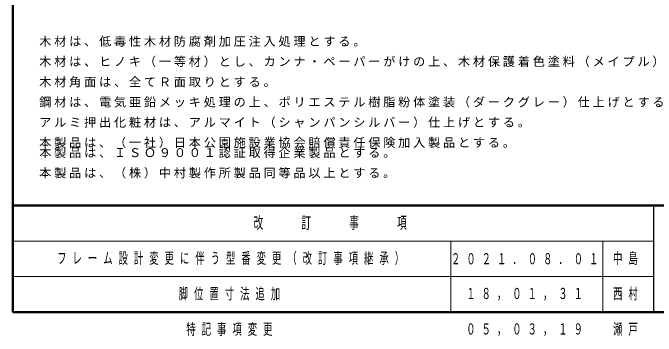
# Model space of a CAD drawing. Units: millimetres on the paper, scale 1:20. Extents: x -365 to 10, y -38 to 257.
# Drawn here: x -365 to -238, y -4.8 to 59.1 of the extents above; entities that cross this region are included whole.
import ezdxf

# ---------------------------------------------------------------- set-up
doc = ezdxf.new("R2010")
doc.units = ezdxf.units.MM
doc.layers.add('LY_1', color=7, linetype='Continuous', lineweight=25)
doc.layers.add('LY_2', color=7, linetype='Continuous', lineweight=13)
doc.styles.add('ＭＳ ゴシック', font='')
doc.styles.get('ＭＳ ゴシック').set_extended_font_data('MS Gothic')

msp = doc.modelspace()

# ---------------------------------------------------------------- linework, layer by layer
at = {"layer": 'LY_2', "lineweight": 50}
for p, q in [((-365, 257), (-365, 0)), ((-365, 21), (0, 21)), ((-365, 0), (0, 0))]:
    msp.add_line(p, q, dxfattribs=at)
at = {"layer": 'LY_2', "color": 211, "lineweight": 25}
msp.add_line((-238.5, 21), (-238.5, 0), dxfattribs=at)
at = {"layer": 'LY_2'}
for p, q in [((-365, 14), (-238.5, 14)), ((-278.5, 14), (-278.5, 0)), ((-248.5, 14), (-248.5, 0)), ((-365, 7), (-238.5, 7))]:
    msp.add_line(p, q, dxfattribs=at)

# ---------------------------------------------------------------- texts
at = {"layer": 'LY_1', "style": 'ＭＳ ゴシック'}
for s, insert, char_height, attachment_point in [('\\T1.23;木材は、低毒性木材防腐剤加圧注入処理とする。', (-359.8, 52.343), 1.76, 7), ('\\T1.23;木材は、ヒノキ（一等材）とし、カンナ・ペーパーがけの上、木材保護着色塗料（メイプル）塗装仕上げとする。', (-359.8, 48.343), 1.76, 7), ('\\T1.23;木材角面は、全てＲ面取りとする。', (-359.8, 44.343), 1.76, 7), ('\\T1.23;鋼材は、電気亜鉛メッキ処理の上、ポリエステル樹脂粉体塗装（ダークグレー）仕上げとする。', (-359.8, 40.343), 1.76, 7), ('\\T1.23;アルミ押出化粧材は、アルマイト（シャンパンシルバー）仕上げとする。', (-359.8, 36.343), 1.76, 7), ('\\T1.23;本製品は、（一社）日本公園施設業協会賠償責任保険加入製品とする。', (-359.8, 32.343), 1.76, 7), ('\\T1.23;本製品は、ＩＳＯ９００１認証取得企業製品とする。', (-359.8, 32.343), 1.76, 1), ('\\T1.23;本製品は、（株）中村製作所製品同等品以上とする。', (-359.8, 28.343), 1.76, 1), ('\\T1.64;\\W0.6;フレーム設計変更に伴う型番変更（改訂事項継承）', (-356.25, 10.5), 2.199, 4), ('\\T1.64;\\W0.6;２０２１．０８．０１', (-278.5, 10.5), 2.199, 4), ('\\T1.64;\\W0.6;中島', (-246.5, 10.5), 2.199, 4), ('\\T1.64;\\W0.6;脚位置寸法追加', (-332.25, 3.5), 2.199, 4), ('\\T1.64;\\W0.6;１８，０１，３１', (-275.5, 3.5), 2.199, 4), ('\\T1.64;\\W0.6;西村', (-246.5, 3.5), 2.199, 4), ('\\T1.64;\\W0.6;特記事項変更', (-330.75, -3.5), 2.199, 4), ('\\T1.64;\\W0.6;０５，０３，１９', (-275.5, -3.5), 2.199, 4), ('\\T1.64;\\W0.6;瀬戸', (-246.5, -3.5), 2.199, 4)]:
    msp.add_mtext(s, dxfattribs=dict(at, insert=insert, char_height=char_height, attachment_point=attachment_point))
at = {"layer": 'LY_2', "color": 4, "insert": (-301.75, 17.5), "char_height": 2.346, "attachment_point": 5, "style": 'ＭＳ ゴシック'}
msp.add_mtext('\\T1.64;\\W0.6;改\u3000\u3000訂\u3000\u3000事\u3000\u3000項', dxfattribs=at)

doc.saveas('drawing.dxf')
